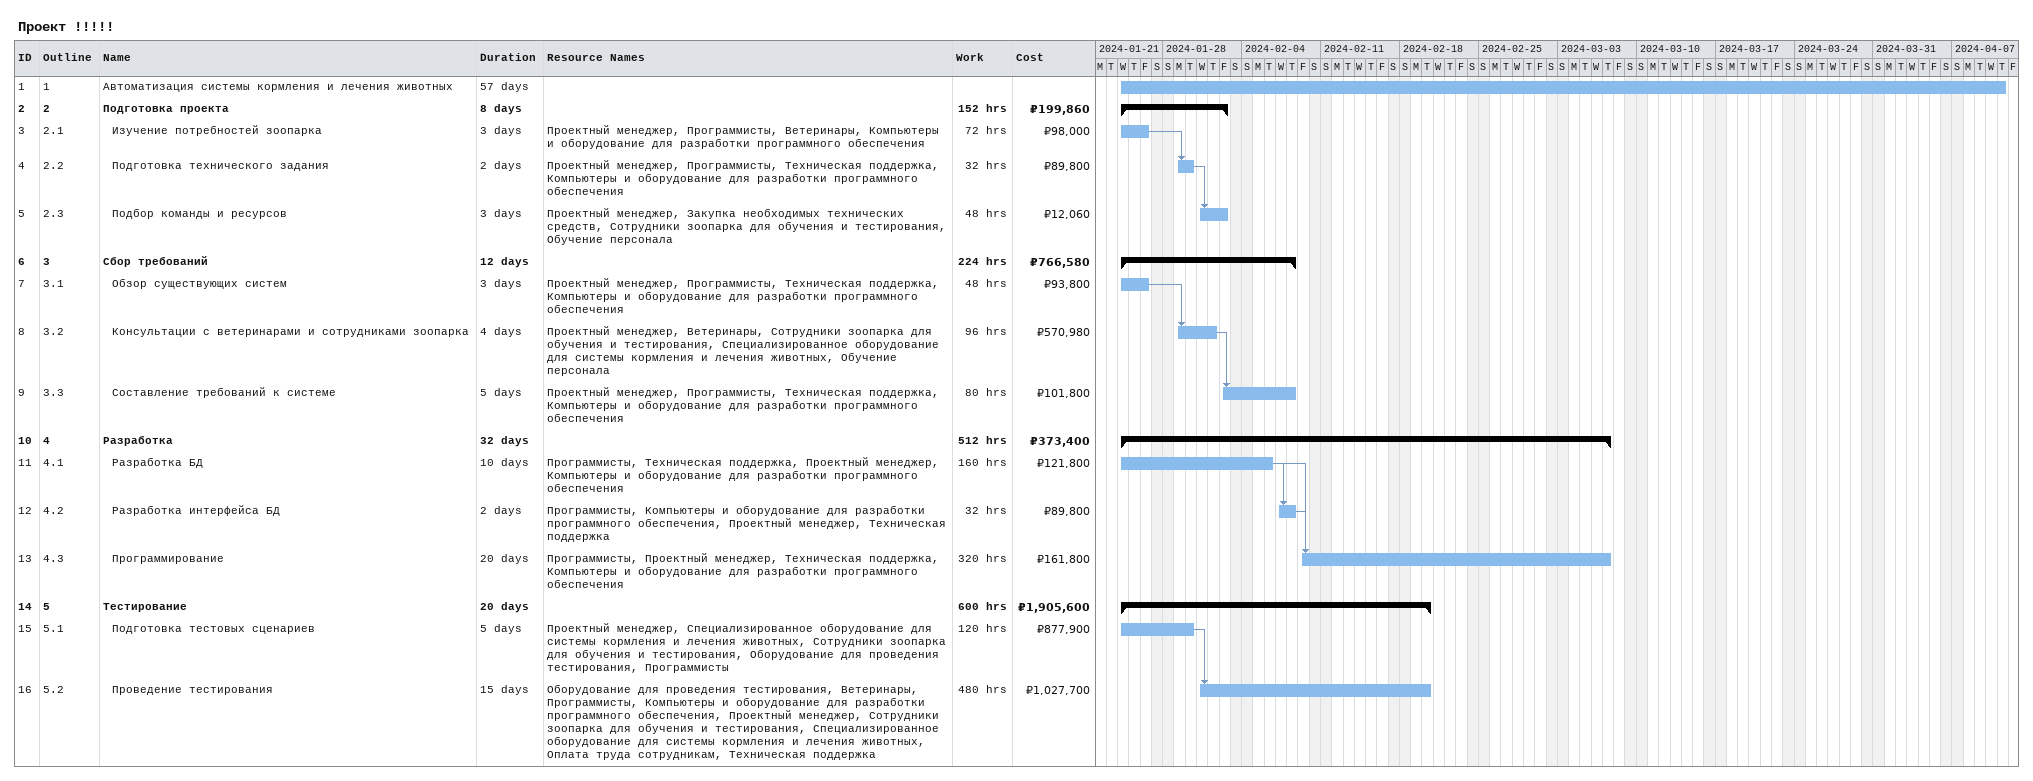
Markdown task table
Проект !!!!!

| ID | WBS | Task | Duration | Start | Finish | Predecessors | Resources | Work (h) | Cost (₽) |
|---|---|---|---|---|---|---|---|---|---|
| 1 | 1 | Автоматизация системы кормления и лечения животных | 57d | 2024-01-24 | 2024-04-11 |  |  |  |  |
| 2 | 2 | **Подготовка проекта** | 8d | 2024-01-24 | 2024-02-02 |  |  | 152 | 199860 |
| 3 | 2.1 | Изучение потребностей зоопарка | 3d | 2024-01-24 | 2024-01-26 |  | Проектный менеджер, Программисты, Ветеринары, Компьютеры и оборудование для разработки программного обеспечения | 72 | 98000 |
| 4 | 2.2 | Подготовка технического задания | 2d | 2024-01-29 | 2024-01-30 | 3 | Проектный менеджер, Программисты, Техническая поддержка, Компьютеры и оборудование для разработки программного обеспечения | 32 | 89800 |
| 5 | 2.3 | Подбор команды и ресурсов | 3d | 2024-01-31 | 2024-02-02 | 4 | Проектный менеджер, Закупка необходимых технических средств, Сотрудники зоопарка для обучения и тестирования, Обучение персонала | 48 | 12060 |
| 6 | 3 | **Сбор требований** | 12d | 2024-01-24 | 2024-02-08 |  |  | 224 | 766580 |
| 7 | 3.1 | Обзор существующих систем | 3d | 2024-01-24 | 2024-01-26 |  | Проектный менеджер, Программисты, Техническая поддержка, Компьютеры и оборудование для разработки программного обеспечения | 48 | 93800 |
| 8 | 3.2 | Консультации с ветеринарами и сотрудниками зоопарка | 4d | 2024-01-29 | 2024-02-01 | 7 | Проектный менеджер, Ветеринары, Сотрудники зоопарка для обучения и тестирования, Специализированное оборудование для системы кормления и лечения животных, Обучение персонала | 96 | 570980 |
| 9 | 3.3 | Составление требований к системе | 5d | 2024-02-02 | 2024-02-08 | 8 | Проектный менеджер, Программисты, Техническая поддержка, Компьютеры и оборудование для разработки программного обеспечения | 80 | 101800 |
| 10 | 4 | **Разработка** | 32d | 2024-01-24 | 2024-03-07 |  |  | 512 | 373400 |
| 11 | 4.1 | Разработка БД | 10d | 2024-01-24 | 2024-02-06 |  | Программисты, Техническая поддержка, Проектный менеджер, Компьютеры и оборудование для разработки программного обеспечения | 160 | 121800 |
| 12 | 4.2 | Разработка интерфейса БД | 2d | 2024-02-07 | 2024-02-08 | 11 | Программисты, Компьютеры и оборудование для разработки программного обеспечения, Проектный менеджер, Техническая поддержка | 32 | 89800 |
| 13 | 4.3 | Программирование | 20d | 2024-02-09 | 2024-03-07 | 12, 11 | Программисты, Проектный менеджер, Техническая поддержка, Компьютеры и оборудование для разработки программного обеспечения | 320 | 161800 |
| 14 | 5 | **Тестирование** | 20d | 2024-01-24 | 2024-02-20 |  |  | 600 | 1905600 |
| 15 | 5.1 | Подготовка тестовых сценариев | 5d | 2024-01-24 | 2024-01-30 |  | Проектный менеджер, Специализированное оборудование для системы кормления и лечения животных, Сотрудники зоопарка для обучения и тестирования, Оборудование для проведения тестирования, Программисты | 120 | 877900 |
| 16 | 5.2 | Проведение тестирования | 15d | 2024-01-31 | 2024-02-20 | 15 | Оборудование для проведения тестирования, Ветеринары, Программисты, Компьютеры и оборудование для разработки программного обеспечения, Проектный менеджер, Сотрудники зоопарка для обучения и тестирования, Специализированное оборудование для системы кормления и лечения животных, Оплата труда сотрудникам, Техническая поддержка | 480 | 1027700 |
